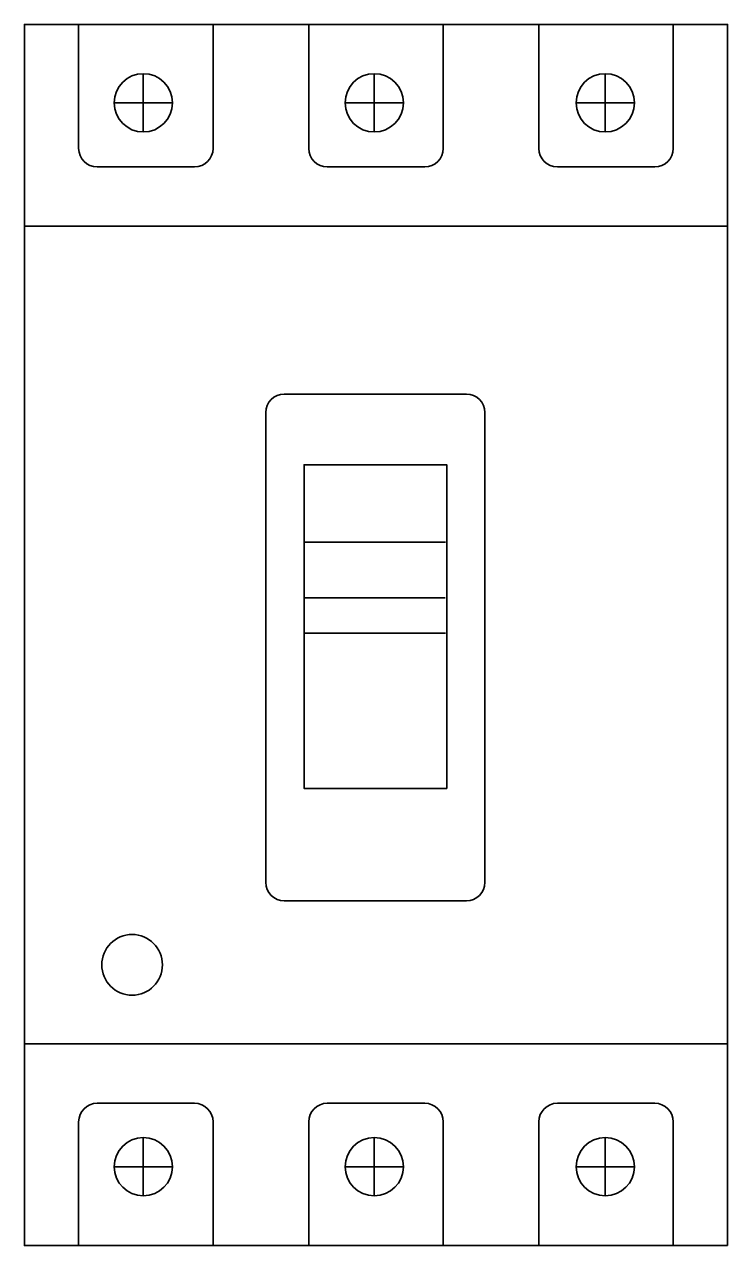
# Model space of a CAD drawing. Header units: inches. Extents: x 0 to 76, y -132 to 0.
import ezdxf

# ---------------------------------------------------------------- set-up
doc = ezdxf.new("R2010")
doc.units = ezdxf.units.IN
doc.header["$MEASUREMENT"] = 0
doc.layers.add('Layer 1', color=7, linetype='Continuous')
doc.layers.add('Layer 2', color=7, linetype='Continuous')

# ---------------------------------------------------------------- blocks, each defined once
blk = doc.blocks.new('block 3')
at = {"layer": 'Layer 1', "color": 7, "lineweight": 35}
for points in [[(-99.68, -5.32), (-99.68, -11.62)], [(-102.83, -8.47), (-96.53, -8.47)]]:
    blk.add_lwpolyline(points, dxfattribs=at)
blk = doc.blocks.new('block 2')
at = {"layer": 'Layer 1', "color": 7, "lineweight": 35}
blk.add_open_spline([(-102.83, -8.47), (-102.83, -10.21), (-101.42, -11.62), (-99.68, -11.62), (-97.94, -11.62), (-96.53, -10.21), (-96.53, -8.47), (-96.53, -6.73), (-97.94, -5.32), (-99.68, -5.32), (-101.42, -5.32), (-102.83, -6.73), (-102.83, -8.47)], degree=3, knots=[0, 0, 0, 0, 1, 1, 1, 2, 2, 2, 3, 3, 3, 4, 4, 4, 4], dxfattribs=at)
at = {"layer": 'Layer 1'}
blk.add_blockref('block 3', (0, 0), dxfattribs=at)
blk = doc.blocks.new('block 5')
at = {"layer": 'Layer 1', "color": 7, "lineweight": 35}
for points in [[(-74.72, -5.32), (-74.72, -11.62)], [(-77.87, -8.47), (-71.57, -8.47)]]:
    blk.add_lwpolyline(points, dxfattribs=at)
blk = doc.blocks.new('block 4')
at = {"layer": 'Layer 1', "color": 7, "lineweight": 35}
blk.add_open_spline([(-77.87, -8.47), (-77.87, -10.21), (-76.46, -11.62), (-74.72, -11.62), (-72.98, -11.62), (-71.57, -10.21), (-71.57, -8.47), (-71.57, -6.73), (-72.98, -5.32), (-74.72, -5.32), (-76.46, -5.32), (-77.87, -6.73), (-77.87, -8.47)], degree=3, knots=[0, 0, 0, 0, 1, 1, 1, 2, 2, 2, 3, 3, 3, 4, 4, 4, 4], dxfattribs=at)
at = {"layer": 'Layer 1'}
blk.add_blockref('block 5', (0, 0), dxfattribs=at)
blk = doc.blocks.new('block 7')
at = {"layer": 'Layer 1', "color": 7, "lineweight": 35}
for points in [[(-49.75, -5.32), (-49.75, -11.62)], [(-52.9, -8.47), (-46.6, -8.47)]]:
    blk.add_lwpolyline(points, dxfattribs=at)
blk = doc.blocks.new('block 6')
at = {"layer": 'Layer 1', "color": 7, "lineweight": 35}
blk.add_open_spline([(-52.9, -8.47), (-52.9, -10.21), (-51.49, -11.62), (-49.75, -11.62), (-48.01, -11.62), (-46.6, -10.21), (-46.6, -8.47), (-46.6, -6.73), (-48.01, -5.32), (-49.75, -5.32), (-51.49, -5.32), (-52.9, -6.73), (-52.9, -8.47)], degree=3, knots=[0, 0, 0, 0, 1, 1, 1, 2, 2, 2, 3, 3, 3, 4, 4, 4, 4], dxfattribs=at)
at = {"layer": 'Layer 1'}
blk.add_blockref('block 7', (0, 0), dxfattribs=at)
blk = doc.blocks.new('block 9')
at = {"layer": 'Layer 1', "color": 7, "lineweight": 35}
for points in [[(-99.68, -120.32), (-99.68, -126.62)], [(-102.83, -123.47), (-96.53, -123.47)]]:
    blk.add_lwpolyline(points, dxfattribs=at)
blk = doc.blocks.new('block 8')
at = {"layer": 'Layer 1', "color": 7, "lineweight": 35}
blk.add_open_spline([(-102.83, -123.47), (-102.83, -125.21), (-101.42, -126.62), (-99.68, -126.62), (-97.94, -126.62), (-96.53, -125.21), (-96.53, -123.47), (-96.53, -121.73), (-97.94, -120.32), (-99.68, -120.32), (-101.42, -120.32), (-102.83, -121.73), (-102.83, -123.47)], degree=3, knots=[0, 0, 0, 0, 1, 1, 1, 2, 2, 2, 3, 3, 3, 4, 4, 4, 4], dxfattribs=at)
at = {"layer": 'Layer 1'}
blk.add_blockref('block 9', (0, 0), dxfattribs=at)
blk = doc.blocks.new('block 11')
at = {"layer": 'Layer 1', "color": 7, "lineweight": 35}
for points in [[(-74.72, -120.32), (-74.72, -126.62)], [(-77.87, -123.47), (-71.57, -123.47)]]:
    blk.add_lwpolyline(points, dxfattribs=at)
blk = doc.blocks.new('block 10')
at = {"layer": 'Layer 1', "color": 7, "lineweight": 35}
blk.add_open_spline([(-77.87, -123.47), (-77.87, -125.21), (-76.46, -126.62), (-74.72, -126.62), (-72.98, -126.62), (-71.57, -125.21), (-71.57, -123.47), (-71.57, -121.73), (-72.98, -120.32), (-74.72, -120.32), (-76.46, -120.32), (-77.87, -121.73), (-77.87, -123.47)], degree=3, knots=[0, 0, 0, 0, 1, 1, 1, 2, 2, 2, 3, 3, 3, 4, 4, 4, 4], dxfattribs=at)
at = {"layer": 'Layer 1'}
blk.add_blockref('block 11', (0, 0), dxfattribs=at)
blk = doc.blocks.new('block 13')
at = {"layer": 'Layer 1', "color": 7, "lineweight": 35}
for points in [[(-49.75, -120.32), (-49.75, -126.62)], [(-52.9, -123.47), (-46.6, -123.47)]]:
    blk.add_lwpolyline(points, dxfattribs=at)
blk = doc.blocks.new('block 12')
at = {"layer": 'Layer 1', "color": 7, "lineweight": 35}
blk.add_open_spline([(-52.9, -123.47), (-52.9, -125.21), (-51.49, -126.62), (-49.75, -126.62), (-48.01, -126.62), (-46.6, -125.21), (-46.6, -123.47), (-46.6, -121.73), (-48.01, -120.32), (-49.75, -120.32), (-51.49, -120.32), (-52.9, -121.73), (-52.9, -123.47)], degree=3, knots=[0, 0, 0, 0, 1, 1, 1, 2, 2, 2, 3, 3, 3, 4, 4, 4, 4], dxfattribs=at)
at = {"layer": 'Layer 1'}
blk.add_blockref('block 13', (0, 0), dxfattribs=at)
blk = doc.blocks.new('block 14')
at = {"layer": 'Layer 2', "color": 7, "lineweight": 35}
for points in [[(-92.14, 0), (-92.14, 0), (-92.14, -13.39), (-92.14, -13.39), (-92.14, -14.49), (-93.04, -15.39), (-94.14, -15.39), (-94.14, -15.39), (-104.67, -15.39), (-104.67, -15.39), (-105.77, -15.39), (-106.67, -14.49), (-106.67, -13.39), (-106.67, -13.39), (-106.67, 0), (-106.67, 0)], [(-67.27, 0), (-67.27, 0), (-67.27, -13.39), (-67.27, -13.39), (-67.27, -14.49), (-68.17, -15.39), (-69.27, -15.39), (-69.27, -15.39), (-79.8, -15.39), (-79.8, -15.39), (-80.9, -15.39), (-81.8, -14.49), (-81.8, -13.39), (-81.8, -13.39), (-81.8, 0), (-81.8, 0)], [(-42.4, 0), (-42.4, 0), (-42.4, -13.39), (-42.4, -13.39), (-42.4, -14.49), (-43.3, -15.39), (-44.4, -15.39), (-44.4, -15.39), (-54.93, -15.39), (-54.93, -15.39), (-56.03, -15.39), (-56.93, -14.49), (-56.93, -13.39), (-56.93, -13.39), (-56.93, 0), (-56.93, 0)]]:
    blk.add_open_spline(points, degree=3, knots=[0, 0, 0, 0, 1, 1, 1, 2, 2, 2, 3, 3, 3, 4, 4, 4, 5, 5, 5, 5], dxfattribs=at)
blk = doc.blocks.new('block 15')
at = {"layer": 'Layer 2', "color": 7, "lineweight": 35}
for points in [[(-92.14, -132), (-92.14, -132), (-92.14, -118.61), (-92.14, -118.61), (-92.14, -117.51), (-93.04, -116.61), (-94.14, -116.61), (-94.14, -116.61), (-104.67, -116.61), (-104.67, -116.61), (-105.77, -116.61), (-106.67, -117.51), (-106.67, -118.61), (-106.67, -118.61), (-106.67, -132), (-106.67, -132)], [(-67.27, -132), (-67.27, -132), (-67.27, -118.61), (-67.27, -118.61), (-67.27, -117.51), (-68.17, -116.61), (-69.27, -116.61), (-69.27, -116.61), (-79.8, -116.61), (-79.8, -116.61), (-80.9, -116.61), (-81.8, -117.51), (-81.8, -118.61), (-81.8, -118.61), (-81.8, -132), (-81.8, -132)], [(-42.4, -132), (-42.4, -132), (-42.4, -118.61), (-42.4, -118.61), (-42.4, -117.51), (-43.3, -116.61), (-44.4, -116.61), (-44.4, -116.61), (-54.93, -116.61), (-54.93, -116.61), (-56.03, -116.61), (-56.93, -117.51), (-56.93, -118.61), (-56.93, -118.61), (-56.93, -132), (-56.93, -132)]]:
    blk.add_open_spline(points, degree=3, knots=[0, 0, 0, 0, 1, 1, 1, 2, 2, 2, 3, 3, 3, 4, 4, 4, 5, 5, 5, 5], dxfattribs=at)

msp = doc.modelspace()

# ---------------------------------------------------------------- linework, layer by layer
at = {"layer": 'Layer 2', "color": 7, "lineweight": 35}
for points in [[(76.2, -132.04), (0.2, -132.04), (0.2, -0.04), (76.2, -0.04), (76.2, -132.04)], [(76.2, -110.25), (0.2, -110.25), (0.2, -21.84), (76.2, -21.84), (76.2, -110.25)], [(45.84, -82.63), (30.42, -82.63), (30.42, -47.65), (45.84, -47.65), (45.84, -82.63)], [(30.54, -56.02), (45.72, -56.02)], [(30.51, -62.04), (45.69, -62.04)], [(30.54, -65.86), (45.72, -65.86)]]:
    msp.add_lwpolyline(points, dxfattribs=at)
for points, knots in [([(49.97, -92.78), (49.97, -93.88), (49.07, -94.78), (47.97, -94.78), (47.97, -94.78), (28.29, -94.78), (28.29, -94.78), (27.19, -94.78), (26.29, -93.88), (26.29, -92.78), (26.29, -92.78), (26.29, -42), (26.29, -42), (26.29, -40.9), (27.19, -40), (28.29, -40), (28.29, -40), (47.97, -40), (47.97, -40), (49.07, -40), (49.97, -40.9), (49.97, -42), (49.97, -42), (49.97, -92.78), (49.97, -92.78)], [0, 0, 0, 0, 1, 1, 1, 2, 2, 2, 3, 3, 3, 4, 4, 4, 5, 5, 5, 6, 6, 6, 7, 7, 7, 8, 8, 8, 8]), ([(8.56, -101.7), (8.56, -103.51), (10.02, -104.98), (11.84, -104.98), (13.65, -104.98), (15.11, -103.51), (15.11, -101.7), (15.11, -99.89), (13.65, -98.42), (11.84, -98.42), (10.02, -98.42), (8.56, -99.89), (8.56, -101.7)], [0, 0, 0, 0, 1, 1, 1, 2, 2, 2, 3, 3, 3, 4, 4, 4, 4])]:
    msp.add_open_spline(points, degree=3, knots=knots, dxfattribs=at)

# ---------------------------------------------------------------- block references
at = {"layer": 'Layer 1'}
for name in ['block 2', 'block 4', 'block 6', 'block 8', 'block 10', 'block 12']:
    msp.add_blockref(name, (112.73, -0.05), dxfattribs=at)
at = {"layer": 'Layer 2'}
for name in ['block 14', 'block 15']:
    msp.add_blockref(name, (112.73, -0.05), dxfattribs=at)

doc.saveas('drawing.dxf')
